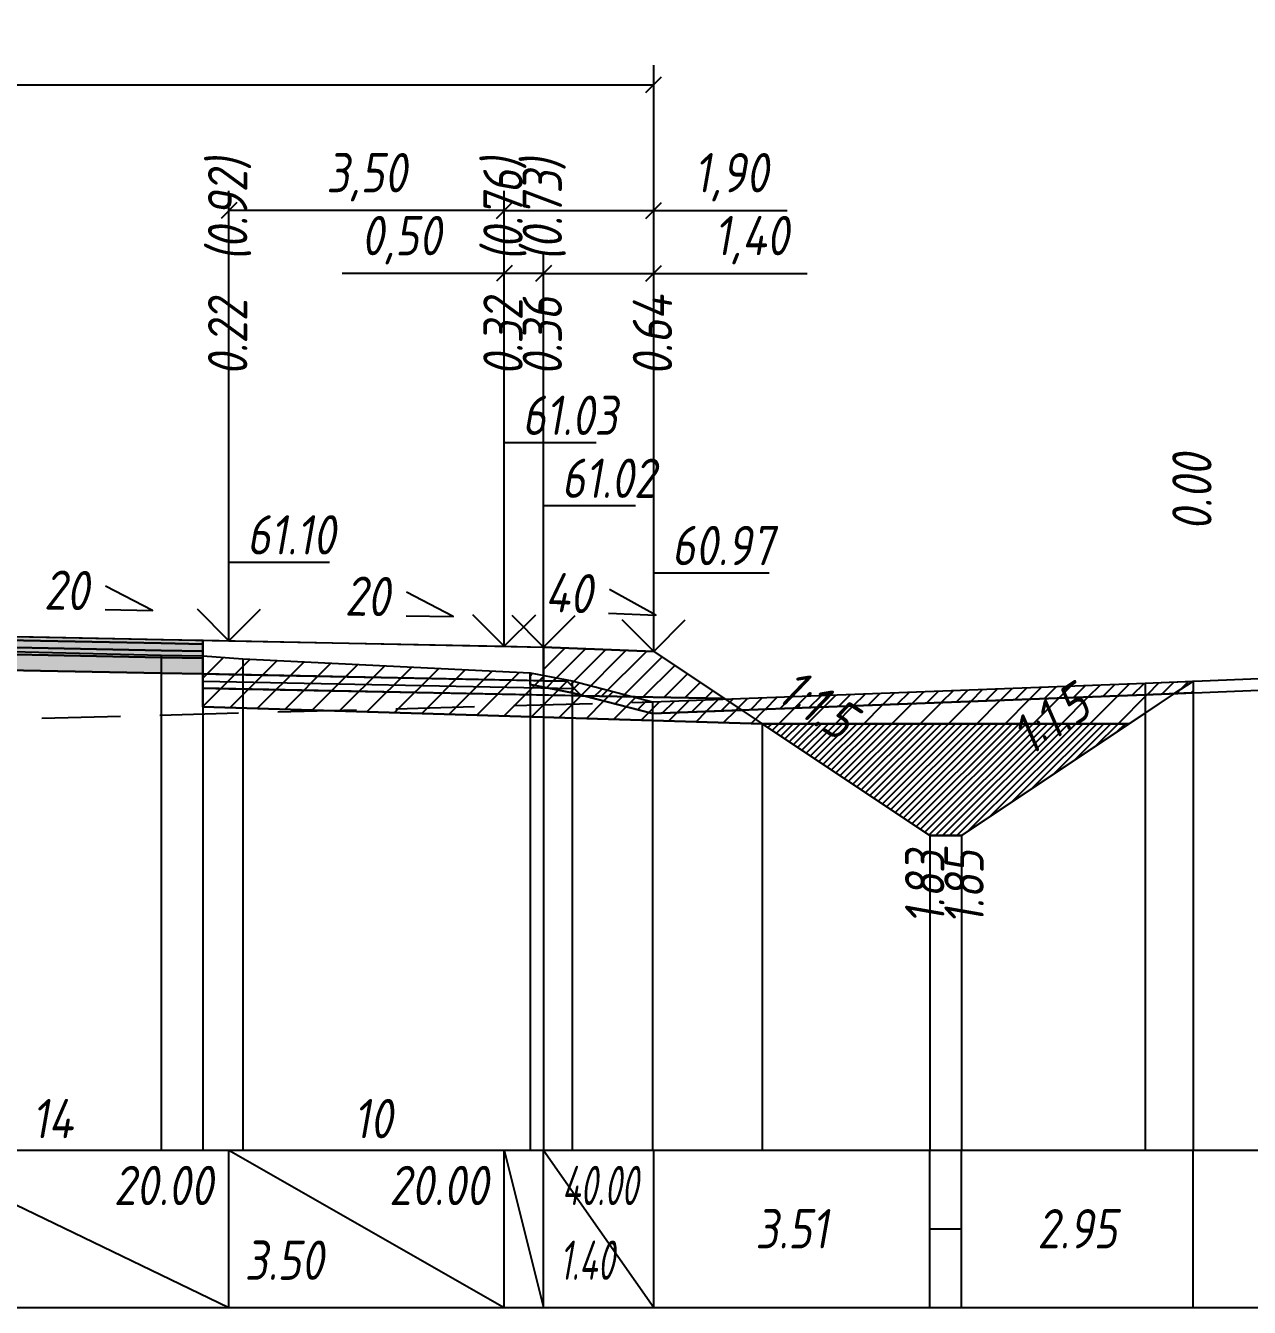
# Model space of a CAD drawing. Extents: x -717 to 1451, y -133302 to 233.
# Drawn here: x 169.6 to 247.4, y -56151 to -56069.5 of the extents above; entities that cross this region are included whole.
import ezdxf
from ezdxf.enums import TextEntityAlignment as Align

# ---------------------------------------------------------------- set-up
doc = ezdxf.new("R2010")
doc.units = 0
doc.linetypes.add('штриховая', pattern=[0.75, 0.5, -0.25])
for name, color, linetype in [('Интерполированный поперечник', 2, 'Continuous'), ('Код_514', 1, 'Continuous'), ('Контур_0', 7, 'Continuous'), ('Контур_2521', 7, 'Continuous'), ('Контур_2564', 7, 'Continuous'), ('Контур_2660', 7, 'Continuous'), ('Контур_2665', 7, 'Continuous'), ('Контур_400', 7, 'Continuous'), ('Контур_508', 7, 'Continuous'), ('Контур_512', 7, 'Continuous'), ('Контур_513', 7, 'Continuous'), ('Контур_818', 7, 'Continuous'), ('Красный поперечник', 1, 'Continuous'), ('Объём_2501', 7, 'Continuous'), ('Объём_2564', 7, 'Continuous'), ('Объём_2650', 7, 'Continuous'), ('Объём_2660', 7, 'Continuous'), ('Объём_2661', 7, 'Continuous'), ('Объём_2662', 7, 'Continuous'), ('Объём_2663', 7, 'Continuous'), ('Объём_2664', 7, 'Continuous'), ('Объём_2665', 7, 'Continuous'), ('Объём_2666', 7, 'Continuous'), ('Объём_2667', 7, 'Continuous'), ('Объём_2668', 7, 'Continuous'), ('Объём_2669', 7, 'Continuous'), ('Объём_2675', 7, 'Continuous'), ('Объём_2753', 7, 'Continuous'), ('Откосы', 7, 'Continuous'), ('Отметки покрытия', 7, 'Continuous'), ('Рабочие отметки', 7, 'Continuous'), ('Рабочие отметки доп.', 7, 'Continuous'), ('Слои выравнивания', 7, 'Continuous'), ('Таблица', 7, 'Continuous'), ('Уклоны проезжей части', 7, 'Continuous'), ('Черный поперечник', 3, 'Continuous')]:
    doc.layers.add(name, color=color, linetype=linetype)
for name, color, linetype, true_color in [('Контур_2540', 2, 'Continuous', 0xffff00), ('Контур_2560', 2, 'Continuous', 0xffff00), ('Контур_2561', 7, 'Continuous', 0xff8040), ('Контур_2562', 3, 'Continuous', 0x00ff00), ('Контур_2563', 7, 'Continuous', 0xff8000), ('Контур_2570', 7, 'Continuous', 0x80ff00), ('Контур_2725', 7, 'Continuous', 0x323232), ('Контур_2736', 4, 'Continuous', 0x00ffff), ('Контур_2737', 4, 'Continuous', 0x00ffff), ('Контур_2738', 4, 'Continuous', 0x00ffff), ('Контур_2739', 4, 'Continuous', 0x00ffff), ('Контур_2741', 4, 'Continuous', 0x00ffff), ('Контур_2742', 4, 'Continuous', 0x00ffff), ('Контур_2743', 4, 'Continuous', 0x00ffff), ('Контур_2744', 7, 'Continuous', 0xa4ffff), ('Контур_2745', 7, 'Continuous', 0xa4ffff), ('Контур_2747', 4, 'Continuous', 0x00ffff), ('Контур_2748', 4, 'Continuous', 0x00ffff), ('Контур_2749', 4, 'Continuous', 0x00ffff), ('Контур_2750', 4, 'Continuous', 0x00ffff), ('Контур_2751', 4, 'Continuous', 0x00ffff), ('Контур_2752', 4, 'Continuous', 0x00ffff), ('Контур_2760', 7, 'Continuous', 0x323232), ('Контур_2761', 7, 'Continuous', 0x323232), ('Контур_2762', 7, 'Continuous', 0x323232), ('Контур_2763', 7, 'Continuous', 0x323232), ('Контур_402', 7, 'Continuous', 0xff6464), ('Контур_703', 4, 'Continuous', 0x00ffff), ('Контур_705', 4, 'Continuous', 0x00ffff), ('Контур_707', 4, 'Continuous', 0x00ffff), ('Контур_720', 131, 'Continuous', 0xaaffff), ('Объём_2500', 7, 'Continuous', 0xc0c0c0), ('Объём_2520', 7, 'Continuous', 0x80ffff), ('Объём_2540', 2, 'Continuous', 0xffff00), ('Объём_2560', 2, 'Continuous', 0xffff00), ('Объём_2561', 7, 'Continuous', 0xff8040), ('Объём_2562', 3, 'Continuous', 0x00ff00), ('Объём_2563', 7, 'Continuous', 0xff8000), ('Объём_2570', 7, 'Continuous', 0x80ff00), ('Объём_2600', 7, 'Continuous', 0x808000), ('Объём_2620', 2, 'Continuous', 0xffff00), ('Объём_2746', 2, 'Continuous', 0xffff00)]:
    doc.layers.add(name, color=color, linetype=linetype, true_color=true_color)
doc.styles.get("Standard").update_dxf_attribs({"font": 'txt', "height": 2.5})
doc.styles.add('М', font='romand.shx', dxfattribs={"width": 0.8, "oblique": 10, "height": 2.5})
doc.dimstyles.new('ISO-25', dxfattribs={"dimtxt": 2.5, "dimasz": 2.5, "dimexe": 1.25, "dimexo": 0.625, "dimtad": 1, "dimtxsty": 'Standard', "dimcen": 2.5, "dimadec": 0, "dimazin": 0, "dimtfac": 1, "dimtmove": 0, "dimatfit": 3, "dimfxl": 1, "dimarcsym": 0})

# ---------------------------------------------------------------- blocks, each defined once
blk = doc.blocks.new('_Oblique')
at = {"color": 0, "linetype": 'ByBlock', "lineweight": -2}
blk.add_line((-0.5, -0.5), (0.5, 0.5), dxfattribs=at)
blk = doc.blocks.new('*D1346')
at = {"color": 0, "lineweight": -2, "transparency": 16777216}
for p, q in [((202.497, -56108.452), (202.497, -56084.012)), ((209.497, -56108.732), (209.497, -56084.012)), ((202.497, -56085.262), (209.497, -56085.262)), ((209.497, -56085.262), (219.263, -56085.262))]:
    blk.add_line(p, q, dxfattribs=at)
at = {"layer": 'Defpoints', "color": 0, "transparency": 16777216}
for p in [(209.497, -56085.262), (202.497, -56109.077), (209.497, -56109.357)]:
    blk.add_point(p, dxfattribs=at)
at = {"color": 0, "lineweight": -2, "transparency": 16777216, "rotation": 180}
blk.add_blockref('_Oblique', (202.497, -56085.262), dxfattribs=at)
at = {"color": 0, "lineweight": -2, "transparency": 16777216}
blk.add_blockref('_Oblique', (209.497, -56085.262), dxfattribs=at)
at = {"color": 0, "transparency": 16777216, "insert": (215.723, -56083.149), "char_height": 2.5, "width": 8.75, "attachment_point": 5, "style": 'М'}
blk.add_mtext('1,40', dxfattribs=at)
blk = doc.blocks.new('*D1348')
at = {"color": 0, "lineweight": -2, "transparency": 16777216}
for p, q in [((199.997, -56108.402), (199.997, -56084.012)), ((202.497, -56108.452), (202.497, -56084.012)), ((199.997, -56085.262), (189.703, -56085.262)), ((202.497, -56085.262), (199.997, -56085.262))]:
    blk.add_line(p, q, dxfattribs=at)
at = {"layer": 'Defpoints', "color": 0, "transparency": 16777216}
for p in [(202.497, -56085.262), (199.997, -56109.027), (202.497, -56109.077)]:
    blk.add_point(p, dxfattribs=at)
at = {"color": 0, "lineweight": -2, "transparency": 16777216, "rotation": 180}
blk.add_blockref('_Oblique', (199.997, -56085.262), dxfattribs=at)
at = {"color": 0, "lineweight": -2, "transparency": 16777216}
blk.add_blockref('_Oblique', (202.497, -56085.262), dxfattribs=at)
at = {"color": 0, "transparency": 16777216, "insert": (193.464, -56083.149), "char_height": 2.5, "width": 9.16667, "attachment_point": 5, "style": 'М'}
blk.add_mtext('0,50', dxfattribs=at)
blk = doc.blocks.new('*D1350')
at = {"color": 0, "lineweight": -2, "transparency": 16777216}
for p, q in [((182.497, -56108.052), (182.497, -56080.012)), ((199.997, -56108.402), (199.997, -56080.012)), ((199.997, -56081.262), (182.497, -56081.262))]:
    blk.add_line(p, q, dxfattribs=at)
at = {"layer": 'Defpoints', "color": 0, "transparency": 16777216}
for p in [(182.497, -56081.262), (182.497, -56108.677), (199.997, -56109.027)]:
    blk.add_point(p, dxfattribs=at)
at = {"color": 0, "lineweight": -2, "transparency": 16777216, "rotation": 180}
blk.add_blockref('_Oblique', (182.497, -56081.262), dxfattribs=at)
at = {"color": 0, "lineweight": -2, "transparency": 16777216}
blk.add_blockref('_Oblique', (199.997, -56081.262), dxfattribs=at)
at = {"color": 0, "transparency": 16777216, "insert": (191.247, -56079.149), "char_height": 2.5, "width": 9.58333, "attachment_point": 5, "style": 'М'}
blk.add_mtext('3,50', dxfattribs=at)
blk = doc.blocks.new('*D1351')
at = {"color": 0, "lineweight": -2, "transparency": 16777216}
for p, q in [((199.997, -56108.402), (199.997, -56080.012)), ((209.497, -56108.732), (209.497, -56080.012)), ((199.997, -56081.262), (209.497, -56081.262)), ((209.497, -56081.262), (217.975, -56081.262))]:
    blk.add_line(p, q, dxfattribs=at)
at = {"layer": 'Defpoints', "color": 0, "transparency": 16777216}
for p in [(199.997, -56081.262), (199.997, -56109.027), (209.497, -56109.357)]:
    blk.add_point(p, dxfattribs=at)
at = {"color": 0, "lineweight": -2, "transparency": 16777216, "rotation": 180}
blk.add_blockref('_Oblique', (199.997, -56081.262), dxfattribs=at)
at = {"color": 0, "lineweight": -2, "transparency": 16777216}
blk.add_blockref('_Oblique', (209.497, -56081.262), dxfattribs=at)
at = {"color": 0, "transparency": 16777216, "insert": (214.435, -56079.149), "char_height": 2.5, "width": 8.75, "attachment_point": 5, "style": 'М'}
blk.add_mtext('1,90', dxfattribs=at)
blk = doc.blocks.new('*D1353')
at = {"color": 0, "lineweight": -2, "transparency": 16777216}
for p, q in [((113.997, -56108.732), (113.997, -56072.012)), ((209.497, -56108.732), (209.497, -56072.012)), ((113.997, -56073.262), (209.497, -56073.262))]:
    blk.add_line(p, q, dxfattribs=at)
at = {"layer": 'Defpoints', "color": 0, "transparency": 16777216}
for p in [(209.497, -56073.262), (113.997, -56109.357), (209.497, -56109.357)]:
    blk.add_point(p, dxfattribs=at)
at = {"color": 0, "lineweight": -2, "transparency": 16777216, "rotation": 180}
blk.add_blockref('_Oblique', (113.997, -56073.262), dxfattribs=at)
at = {"color": 0, "lineweight": -2, "transparency": 16777216}
blk.add_blockref('_Oblique', (209.497, -56073.262), dxfattribs=at)
at = {"color": 0, "transparency": 16777216, "insert": (161.747, -56071.149), "char_height": 2.5, "width": 10.41667, "attachment_point": 5, "style": 'М'}
blk.add_mtext('19,10', dxfattribs=at)

msp = doc.modelspace()

# ---------------------------------------------------------------- hatches: boundary and pattern name
at = {"layer": 'Объём_2563'}
h = msp.add_hatch(dxfattribs=at)
h.set_pattern_fill('ANSI31', color=256, scale=0.3)
h.paths.add_polyline_path([(204.915, -56112.113), (203.997, -56111.195), (202.497, -56111.165), (202.497, -56109.015), (209.497, -56109.295), (213.997, -56112.295)])
at = {"layer": 'Объём_2570'}
h = msp.add_hatch(dxfattribs=at)
h.set_pattern_fill('ANSI31', color=256, scale=0.2)
h.paths.add_polyline_path([(243.787, -56111.929), (240.733, -56112.054), (209.427, -56113.252), (204.307, -56111.921), (201.637, -56111.406), (201.637, -56110.656), (204.307, -56111.171), (209.427, -56112.502), (240.733, -56111.304), (243.787, -56111.179)])
at = {"layer": 'Объём_2600'}
h = msp.add_hatch(dxfattribs=at)
h.set_pattern_fill('ANSI31', color=6, scale=0.4)
h.paths.add_polyline_path([(216.388, -56113.889), (180.831, -56112.822), (180.831, -56109.578), (183.38, -56109.761), (201.637, -56110.656), (201.637, -56111.406), (204.307, -56111.921), (209.427, -56113.252), (242.588, -56111.978), (239.722, -56113.889)])
h = msp.add_hatch(dxfattribs=at)
h.set_pattern_fill('HONEY', color=5, scale=0.3)
h.paths.add_polyline_path([(242.588, -56111.978), (243.787, -56111.179), (243.787, -56111.929)])
at = {"layer": 'Объём_2620'}
h = msp.add_hatch(dxfattribs=at)
h.set_pattern_fill('ANSI31', color=2, scale=0.1)
h.paths.add_polyline_path([(216.388, -56113.889), (239.722, -56113.889), (229.055, -56121), (227.055, -56121)])
at = {"layer": 'Слои выравнивания'}
for color, points in [(2, [(161.747, -56108.2), (178.202, -56108.529), (180.831, -56108.581), (180.831, -56108.831), (178.202, -56108.779), (161.747, -56108.45)]), (3, [(161.747, -56108.45), (178.202, -56108.779), (180.831, -56108.831), (180.831, -56109.281), (178.202, -56109.229), (161.747, -56108.9)]), (4, [(161.747, -56108.9), (178.202, -56109.229), (180.831, -56109.281), (180.831, -56109.731), (178.202, -56109.679), (161.747, -56109.35)]), (5, [(161.747, -56109.35), (178.202, -56109.679), (180.831, -56109.731), (180.831, -56110.731), (178.202, -56110.679), (161.747, -56110.35)])]:
    msp.add_hatch(color=color, dxfattribs=at).paths.add_polyline_path(points)

# ---------------------------------------------------------------- linework, layer by layer
at = {"layer": 'Интерполированный поперечник', "linetype": 'штриховая', "ltscale": 10, "flags": 128}
msp.add_lwpolyline([(95.645, -56115.542), (209.427, -56112.502)], dxfattribs=at)
at = {"layer": 'Код_514'}
for p, q in [((161.747, -56141), (182.497, -56151)), ((182.497, -56151), (182.497, -56141)), ((182.497, -56141), (199.997, -56151)), ((199.997, -56151), (199.997, -56141)), ((199.997, -56141), (202.497, -56151)), ((202.497, -56151), (202.497, -56141)), ((202.497, -56141), (209.497, -56151)), ((209.497, -56151), (209.497, -56141)), ((227.055, -56151), (227.055, -56141)), ((229.055, -56151), (229.055, -56141)), ((243.787, -56151), (243.787, -56141)), ((227.055, -56146), (229.055, -56146))]:
    msp.add_line(p, q, dxfattribs=at)
at = {"layer": 'Контур_0', "flags": 128}
for points in [[(180.831, -56108.581), (202.497, -56109.015), (202.497, -56111.165), (180.831, -56110.731), (180.831, -56108.581), (180.831, -56108.581)], [(209.497, -56109.295), (214.043, -56112.326), (214.043, -56112.326), (214.043, -56112.326), (214.043, -56112.326), (214.043, -56112.326), (214.043, -56112.326), (214.043, -56112.326), (214.043, -56112.326), (214.043, -56112.326), (214.043, -56112.326), (214.043, -56112.326), (214.043, -56112.326), (214.043, -56112.326), (214.043, -56112.326), (227.055, -56121)], [(209.497, -56109.295), (214.043, -56112.326), (214.043, -56112.326), (214.043, -56112.326), (214.043, -56112.326), (214.043, -56112.326), (214.043, -56112.326), (214.043, -56112.326), (214.043, -56112.326), (214.043, -56112.326), (214.043, -56112.326), (214.043, -56112.326), (214.043, -56112.326), (214.043, -56112.326), (214.043, -56112.326), (227.055, -56121), (229.055, -56121), (243.787, -56111.179), (243.787, -56111.179), (243.787, -56111.179), (243.787, -56111.179), (243.787, -56111.179), (243.787, -56111.179), (243.787, -56111.179), (243.787, -56111.179), (243.787, -56111.179), (243.787, -56111.179), (243.787, -56111.179), (243.787, -56111.179), (243.787, -56111.179)], [(182.497, -56110.765), (203.997, -56111.195), (204.915, -56112.113), (180.831, -56111.631), (180.831, -56110.731), (182.497, -56110.765), (182.497, -56110.765)], [(202.497, -56111.165), (203.997, -56111.195), (204.915, -56112.113), (213.997, -56112.295)]]:
    msp.add_lwpolyline(points, dxfattribs=at)
at = {"layer": 'Контур_2521', "color": 250, "flags": 128}
msp.add_lwpolyline([(180.831, -56111.181), (204.456, -56111.654)], dxfattribs=at)
at = {"layer": 'Контур_2540', "flags": 128}
msp.add_lwpolyline([(182.497, -56111.665), (213.997, -56112.295), (216.388, -56113.889), (180.831, -56112.822), (180.831, -56111.631), (182.497, -56111.665), (182.497, -56111.665)], dxfattribs=at)
at = {"layer": 'Контур_2560', "flags": 128}
msp.add_lwpolyline([(202.497, -56109.015), (209.497, -56109.295), (209.497, -56109.295), (209.497, -56109.295)], dxfattribs=at)
at = {"layer": 'Контур_2561', "flags": 128}
msp.add_lwpolyline([(202.497, -56109.015), (202.497, -56109.015), (209.497, -56109.295), (209.497, -56109.295), (202.497, -56109.015)], dxfattribs=at)
at = {"layer": 'Контур_2562', "flags": 128}
msp.add_lwpolyline([(209.497, -56109.295), (209.497, -56109.295), (209.497, -56109.295), (209.497, -56109.295), (209.497, -56109.295)], dxfattribs=at)
at = {"layer": 'Контур_2563', "flags": 128}
msp.add_lwpolyline([(204.915, -56112.113), (203.997, -56111.195), (202.497, -56111.165), (202.497, -56109.015), (209.497, -56109.295), (213.997, -56112.295), (204.915, -56112.113), (204.915, -56112.113)], dxfattribs=at)
at = {"layer": 'Контур_2564', "flags": 128}
msp.add_lwpolyline([(202.497, -56109.015), (209.497, -56109.295)], dxfattribs=at)
at = {"layer": 'Контур_2570', "flags": 128}
msp.add_lwpolyline([(80, -56116.278), (93.538, -56116.054), (95.645, -56116.292), (95.645, -56116.292), (112.661, -56112.453), (116.807, -56111.646), (116.807, -56110.896), (133.576, -56109.772), (136.058, -56109.609), (138.738, -56109.54), (158.585, -56109.063), (161.747, -56109.139), (178.202, -56109.532), (180.831, -56109.578), (183.38, -56109.761), (201.637, -56110.656), (201.637, -56111.406), (204.307, -56111.921), (209.427, -56113.252), (209.427, -56113.252), (240.733, -56112.054), (263.479, -56111.122), (267.862, -56111.546), (268.787, -56111.567)], dxfattribs=at)
at = {"layer": 'Контур_2660', "flags": 128}
msp.add_lwpolyline([(180.831, -56112.822), (216.388, -56113.889)], dxfattribs=at)
at = {"layer": 'Контур_2665', "flags": 128}
msp.add_lwpolyline([(209.497, -56109.295), (209.497, -56109.295)], dxfattribs=at)
at = {"layer": 'Контур_2725', "flags": 128}
msp.add_lwpolyline([(136.058, -56110.863), (138.738, -56110.81), (140.997, -56110.765), (158.585, -56110.413), (161.747, -56110.35), (178.202, -56110.679), (180.831, -56110.731)], dxfattribs=at)
at = {"layer": 'Контур_2736', "flags": 128}
for points in [[(209.497, -56109.295), (214.043, -56112.326)], [(214.043, -56112.326), (227.055, -56121)]]:
    msp.add_lwpolyline(points, dxfattribs=at)
at = {"layer": 'Контур_2737', "flags": 128}
msp.add_lwpolyline([(214.043, -56112.326), (214.043, -56112.326)], dxfattribs=at)
at = {"layer": 'Контур_2738', "flags": 128}
msp.add_lwpolyline([(214.043, -56112.326), (214.043, -56112.326)], dxfattribs=at)
at = {"layer": 'Контур_2739', "flags": 128}
msp.add_lwpolyline([(214.043, -56112.326), (214.043, -56112.326)], dxfattribs=at)
at = {"layer": 'Контур_2741', "flags": 128}
msp.add_lwpolyline([(243.787, -56111.179), (243.787, -56111.179)], dxfattribs=at)
at = {"layer": 'Контур_2742', "flags": 128}
msp.add_lwpolyline([(243.787, -56111.179), (243.787, -56111.179)], dxfattribs=at)
at = {"layer": 'Контур_2743', "flags": 128}
msp.add_lwpolyline([(243.787, -56111.179), (243.787, -56111.179)], dxfattribs=at)
at = {"layer": 'Контур_2744', "flags": 128}
msp.add_lwpolyline([(243.787, -56111.179), (243.787, -56111.179)], dxfattribs=at)
msp.add_lwpolyline([(243.787, -56111.179), (243.787, -56111.179)], dxfattribs=at)
msp.add_lwpolyline([(243.787, -56111.179), (243.787, -56111.179)], dxfattribs=at)
msp.add_lwpolyline([(243.787, -56111.179), (243.787, -56111.179)], dxfattribs=at)
msp.add_lwpolyline([(243.787, -56111.179), (243.787, -56111.179)], dxfattribs=at)
msp.add_lwpolyline([(243.787, -56111.179), (243.787, -56111.179)], dxfattribs=at)
at = {"layer": 'Контур_2745', "flags": 128}
msp.add_lwpolyline([(214.043, -56112.326), (214.043, -56112.326)], dxfattribs=at)
msp.add_lwpolyline([(214.043, -56112.326), (214.043, -56112.326)], dxfattribs=at)
msp.add_lwpolyline([(214.043, -56112.326), (214.043, -56112.326)], dxfattribs=at)
msp.add_lwpolyline([(214.043, -56112.326), (214.043, -56112.326)], dxfattribs=at)
msp.add_lwpolyline([(214.043, -56112.326), (214.043, -56112.326)], dxfattribs=at)
msp.add_lwpolyline([(214.043, -56112.326), (214.043, -56112.326)], dxfattribs=at)
at = {"layer": 'Контур_2747', "flags": 128}
msp.add_lwpolyline([(214.043, -56112.326), (214.043, -56112.326)], dxfattribs=at)
at = {"layer": 'Контур_2748', "flags": 128}
msp.add_lwpolyline([(214.043, -56112.326), (214.043, -56112.326)], dxfattribs=at)
at = {"layer": 'Контур_2749', "flags": 128}
msp.add_lwpolyline([(214.043, -56112.326), (214.043, -56112.326)], dxfattribs=at)
at = {"layer": 'Контур_2750', "flags": 128}
msp.add_lwpolyline([(243.787, -56111.179), (243.787, -56111.179)], dxfattribs=at)
at = {"layer": 'Контур_2751', "flags": 128}
msp.add_lwpolyline([(243.787, -56111.179), (243.787, -56111.179)], dxfattribs=at)
at = {"layer": 'Контур_2752', "flags": 128}
msp.add_lwpolyline([(243.787, -56111.179), (243.787, -56111.179)], dxfattribs=at)
at = {"layer": 'Контур_2760', "flags": 128}
msp.add_lwpolyline([(136.058, -56108.713), (138.738, -56108.66), (140.997, -56108.615), (158.585, -56108.263), (161.747, -56108.2), (178.202, -56108.529), (180.831, -56108.581)], dxfattribs=at)
at = {"layer": 'Контур_2761', "flags": 128}
msp.add_lwpolyline([(136.058, -56108.963), (138.738, -56108.91), (140.997, -56108.865), (158.585, -56108.513), (161.747, -56108.45), (178.202, -56108.779), (180.831, -56108.831)], dxfattribs=at)
at = {"layer": 'Контур_2762', "flags": 128}
msp.add_lwpolyline([(136.058, -56109.413), (138.738, -56109.36), (140.997, -56109.315), (158.585, -56108.963), (161.747, -56108.9), (178.202, -56109.229), (180.831, -56109.281)], dxfattribs=at)
at = {"layer": 'Контур_2763', "flags": 128}
msp.add_lwpolyline([(136.058, -56109.863), (138.738, -56109.81), (140.997, -56109.765), (158.585, -56109.413), (161.747, -56109.35), (178.202, -56109.679), (180.831, -56109.731)], dxfattribs=at)
at = {"layer": 'Контур_400', "flags": 128}
msp.add_lwpolyline([(161.747, -56108.2), (182.497, -56108.615), (199.997, -56108.965), (199.997, -56108.965), (199.997, -56108.965), (199.997, -56108.965), (199.997, -56108.965), (199.997, -56108.965), (202.497, -56109.015)], dxfattribs=at)
at = {"layer": 'Контур_402', "flags": 128}
msp.add_lwpolyline([(107.105, -56113.889), (136.058, -56113.02), (136.058, -56110.863), (161.747, -56110.35), (180.831, -56110.731), (180.831, -56112.822), (216.388, -56113.889)], dxfattribs=at)
at = {"layer": 'Контур_508', "flags": 128}
msp.add_lwpolyline([(104, -56116.318), (105, -56116.073), (105, -56115.293), (107.105, -56113.889), (136.058, -56113.02), (136.058, -56110.863), (161.747, -56110.35), (180.831, -56110.731), (180.831, -56112.822), (216.388, -56113.889), (227.055, -56121), (229.055, -56121), (243.787, -56111.179)], dxfattribs=at)
at = {"layer": 'Контур_512', "flags": 128}
msp.add_lwpolyline([(180.831, -56112.822), (216.388, -56113.889), (227.055, -56121), (229.055, -56121), (243.787, -56111.179)], dxfattribs=at)
at = {"layer": 'Контур_513', "flags": 128}
msp.add_lwpolyline([(104, -56116.318), (105, -56116.073), (105, -56115.293), (107.105, -56113.889), (136.058, -56113.02), (136.058, -56110.863), (161.747, -56110.35), (180.831, -56110.731), (180.831, -56112.822), (216.388, -56113.889), (227.055, -56121), (229.055, -56121), (243.787, -56111.179)], dxfattribs=at)
at = {"layer": 'Контур_703', "flags": 128}
msp.add_lwpolyline([(209.497, -56109.295), (214.043, -56112.326)], dxfattribs=at)
at = {"layer": 'Контур_705', "flags": 128}
msp.add_lwpolyline([(214.043, -56112.326), (214.043, -56112.326)], dxfattribs=at)
at = {"layer": 'Контур_707', "flags": 128}
msp.add_lwpolyline([(229.055, -56121), (243.787, -56111.179)], dxfattribs=at)
at = {"layer": 'Контур_720', "flags": 128}
msp.add_lwpolyline([(227.055, -56121), (229.055, -56121)], dxfattribs=at)
at = {"layer": 'Контур_818', "flags": 128}
msp.add_lwpolyline([(105, -56114.182), (112.661, -56112.453), (116.807, -56111.646), (116.807, -56110.896), (133.576, -56109.772), (136.058, -56109.609), (138.738, -56109.54), (158.585, -56109.063), (161.747, -56109.139), (178.202, -56109.532), (180.831, -56109.578), (183.38, -56109.761), (201.637, -56110.656), (201.637, -56111.406), (204.307, -56111.921), (209.427, -56113.252), (209.427, -56113.252), (240.733, -56112.054), (243.787, -56111.929)], dxfattribs=at)
at = {"layer": 'Красный поперечник'}
for p, q in [((161.747, -56108.2), (182.497, -56108.615)), ((182.497, -56108.615), (199.997, -56108.965)), ((199.997, -56108.965), (202.497, -56109.015)), ((202.497, -56109.015), (209.497, -56109.295)), ((209.497, -56109.295), (227.055, -56121)), ((229.055, -56121), (243.787, -56111.179)), ((243.787, -56111.179), (243.787, -56141)), ((180.831, -56112.822), (180.831, -56141)), ((216.388, -56113.889), (216.388, -56141)), ((227.055, -56121), (227.055, -56141)), ((227.055, -56121), (229.055, -56121)), ((229.055, -56121), (229.055, -56141))]:
    msp.add_line(p, q, dxfattribs=at)
at = {"layer": 'Объём_2500', "flags": 128}
msp.add_lwpolyline([(180.831, -56108.581), (202.497, -56109.015), (202.497, -56111.165), (180.831, -56110.731), (180.831, -56108.581), (180.831, -56108.581)], dxfattribs=at)
at = {"layer": 'Объём_2501', "flags": 128}
msp.add_lwpolyline([(161.747, -56108.2), (182.497, -56108.615), (199.997, -56108.965), (199.997, -56108.965), (199.997, -56108.965), (199.997, -56108.965), (199.997, -56108.965), (199.997, -56108.965), (202.497, -56109.015)], dxfattribs=at)
at = {"layer": 'Объём_2520', "color": 250, "flags": 128}
msp.add_lwpolyline([(182.497, -56110.765), (203.997, -56111.195), (204.915, -56112.113), (180.831, -56111.631), (180.831, -56110.731), (182.497, -56110.765), (182.497, -56110.765)], dxfattribs=at)
at = {"layer": 'Объём_2540', "flags": 128}
msp.add_lwpolyline([(182.497, -56111.665), (213.997, -56112.295), (216.388, -56113.889), (180.831, -56112.822), (180.831, -56111.631), (182.497, -56111.665), (182.497, -56111.665)], dxfattribs=at)
at = {"layer": 'Объём_2560', "flags": 128}
msp.add_lwpolyline([(202.497, -56109.015), (209.497, -56109.295), (209.497, -56109.295), (209.497, -56109.295)], dxfattribs=at)
at = {"layer": 'Объём_2561', "flags": 128}
msp.add_lwpolyline([(202.497, -56109.015), (202.497, -56109.015), (209.497, -56109.295), (209.497, -56109.295), (202.497, -56109.015)], dxfattribs=at)
at = {"layer": 'Объём_2562', "flags": 128}
msp.add_lwpolyline([(209.497, -56109.295), (209.497, -56109.295), (209.497, -56109.295), (209.497, -56109.295), (209.497, -56109.295)], dxfattribs=at)
at = {"layer": 'Объём_2563', "color": 250, "flags": 128}
msp.add_lwpolyline([(204.915, -56112.113), (203.997, -56111.195), (202.497, -56111.165), (202.497, -56109.015), (209.497, -56109.295), (213.997, -56112.295), (204.915, -56112.113), (204.915, -56112.113)], dxfattribs=at)
at = {"layer": 'Объём_2564', "flags": 128}
msp.add_lwpolyline([(202.497, -56109.015), (209.497, -56109.295)], dxfattribs=at)
at = {"layer": 'Объём_2570', "flags": 128}
msp.add_lwpolyline([(243.787, -56111.929), (240.733, -56112.054), (209.427, -56113.252), (204.307, -56111.921), (201.637, -56111.406), (201.637, -56110.656), (204.307, -56111.171), (209.427, -56112.502), (240.733, -56111.304), (243.787, -56111.179), (243.787, -56111.929), (243.787, -56111.929)], dxfattribs=at)
at = {"layer": 'Объём_2600', "color": 5, "flags": 128}
msp.add_lwpolyline([(242.588, -56111.978), (243.787, -56111.179), (243.787, -56111.929), (242.588, -56111.978), (242.588, -56111.978)], dxfattribs=at)
at = {"layer": 'Объём_2620', "flags": 128}
msp.add_lwpolyline([(216.388, -56113.889), (239.722, -56113.889), (229.055, -56121), (227.055, -56121), (216.388, -56113.889), (216.388, -56113.889)], dxfattribs=at)
at = {"layer": 'Объём_2650', "color": 6, "flags": 128}
msp.add_lwpolyline([(216.388, -56113.889), (180.831, -56112.822), (180.831, -56109.578), (183.38, -56109.761), (201.637, -56110.656), (201.637, -56111.406), (204.307, -56111.921), (209.427, -56113.252), (242.588, -56111.978), (239.722, -56113.889), (216.388, -56113.889), (216.388, -56113.889)], dxfattribs=at)
at = {"layer": 'Объём_2660', "flags": 128}
msp.add_lwpolyline([(180.831, -56112.822), (216.388, -56113.889)], dxfattribs=at)
at = {"layer": 'Объём_2661', "flags": 128}
msp.add_lwpolyline([(209.497, -56109.295), (214.043, -56112.326), (216.388, -56113.889)], dxfattribs=at)
at = {"layer": 'Объём_2662', "flags": 128}
msp.add_lwpolyline([(239.722, -56113.889), (243.787, -56111.179)], dxfattribs=at)
at = {"layer": 'Объём_2663', "flags": 128}
for points in [[(216.388, -56113.889), (227.055, -56121)], [(229.055, -56121), (239.722, -56113.889)]]:
    msp.add_lwpolyline(points, dxfattribs=at)
at = {"layer": 'Объём_2664', "flags": 128}
msp.add_lwpolyline([(227.055, -56121), (229.055, -56121)], dxfattribs=at)
at = {"layer": 'Объём_2665', "flags": 128}
msp.add_lwpolyline([(209.497, -56109.295), (209.497, -56109.295)], dxfattribs=at)
at = {"layer": 'Объём_2666', "flags": 128}
for points in [[(209.497, -56109.295), (214.043, -56112.326)], [(214.043, -56112.326), (216.388, -56113.889)]]:
    msp.add_lwpolyline(points, dxfattribs=at)
at = {"layer": 'Объём_2667', "flags": 128}
for points in [[(243.787, -56111.179), (243.787, -56111.179)], [(214.043, -56112.326), (214.043, -56112.326)]]:
    msp.add_lwpolyline(points, dxfattribs=at)
at = {"layer": 'Объём_2668', "flags": 128}
for points in [[(243.787, -56111.179), (243.787, -56111.179)], [(214.043, -56112.326), (214.043, -56112.326)]]:
    msp.add_lwpolyline(points, dxfattribs=at)
at = {"layer": 'Объём_2669', "flags": 128}
for points in [[(243.787, -56111.179), (243.787, -56111.179)], [(214.043, -56112.326), (214.043, -56112.326)]]:
    msp.add_lwpolyline(points, dxfattribs=at)
at = {"layer": 'Объём_2675', "flags": 128}
for points in [[(243.787, -56111.179), (243.787, -56111.179)], [(243.787, -56111.179), (243.787, -56111.179)], [(243.787, -56111.179), (243.787, -56111.179)], [(243.787, -56111.179), (243.787, -56111.179)], [(243.787, -56111.179), (243.787, -56111.179)], [(243.787, -56111.179), (243.787, -56111.179)], [(214.043, -56112.326), (214.043, -56112.326)], [(214.043, -56112.326), (214.043, -56112.326)], [(214.043, -56112.326), (214.043, -56112.326)], [(214.043, -56112.326), (214.043, -56112.326)], [(214.043, -56112.326), (214.043, -56112.326)], [(214.043, -56112.326), (214.043, -56112.326)]]:
    msp.add_lwpolyline(points, dxfattribs=at)
at = {"layer": 'Объём_2746', "flags": 128}
msp.add_lwpolyline([(216.388, -56113.889), (180.831, -56112.822), (180.831, -56109.578), (183.38, -56109.761), (201.637, -56110.656), (201.637, -56111.406), (204.307, -56111.921), (209.427, -56113.252), (215.107, -56113.035), (216.388, -56113.889), (216.388, -56113.889)], dxfattribs=at)
at = {"layer": 'Объём_2753', "flags": 128}
msp.add_lwpolyline([(180.831, -56108.581), (180.831, -56108.581)], dxfattribs=at)
at = {"layer": 'Откосы', "color": 1, "flags": 128}
for points in [[(174.635, -56106.64), (177.634, -56106.7), (174.665, -56105.141)], [(193.76, -56107.023), (196.759, -56107.083), (193.79, -56105.523)], [(206.63, -56106.862), (209.628, -56106.982), (206.69, -56105.363)]]:
    msp.add_lwpolyline(points, dxfattribs=at)
at = {"layer": 'Отметки покрытия', "color": 1}
for p, q in [((199.997, -56108.965), (199.997, -56096.015)), ((199.997, -56096.015), (205.847, -56096.015)), ((202.497, -56109.015), (202.497, -56100.015)), ((202.497, -56100.015), (208.347, -56100.015)), ((182.497, -56108.615), (182.497, -56103.615)), ((182.497, -56103.615), (188.897, -56103.615)), ((209.497, -56109.295), (209.497, -56104.295)), ((209.497, -56104.295), (216.847, -56104.295)), ((182.497, -56108.615), (180.497, -56106.615)), ((182.497, -56108.615), (184.497, -56106.615)), ((199.997, -56108.965), (197.997, -56106.965)), ((199.997, -56108.965), (201.997, -56106.965)), ((202.497, -56109.015), (200.497, -56107.015)), ((202.497, -56109.015), (204.497, -56107.015)), ((209.497, -56109.295), (207.497, -56107.295)), ((209.497, -56109.295), (211.497, -56107.295))]:
    msp.add_line(p, q, dxfattribs=at)
at = {"layer": 'Слои выравнивания'}
for p, q in [((180.831, -56108.581), (180.831, -56141)), ((202.497, -56109.015), (202.497, -56141))]:
    msp.add_line(p, q, dxfattribs=at)
at = {"layer": 'Слои выравнивания', "color": 2, "flags": 128}
msp.add_lwpolyline([(161.747, -56108.2), (178.202, -56108.529), (180.831, -56108.581), (180.831, -56108.831), (178.202, -56108.779), (161.747, -56108.45)], close=True, dxfattribs=at)
at = {"layer": 'Слои выравнивания', "color": 3, "flags": 128}
msp.add_lwpolyline([(161.747, -56108.45), (178.202, -56108.779), (180.831, -56108.831), (180.831, -56109.281), (178.202, -56109.229), (161.747, -56108.9)], close=True, dxfattribs=at)
at = {"layer": 'Слои выравнивания', "color": 4, "flags": 128}
msp.add_lwpolyline([(161.747, -56108.9), (178.202, -56109.229), (180.831, -56109.281), (180.831, -56109.731), (178.202, -56109.679), (161.747, -56109.35)], close=True, dxfattribs=at)
at = {"layer": 'Слои выравнивания', "color": 5, "flags": 128}
msp.add_lwpolyline([(161.747, -56109.35), (178.202, -56109.679), (180.831, -56109.731), (180.831, -56110.731), (178.202, -56110.679), (161.747, -56110.35)], close=True, dxfattribs=at)
at = {"layer": 'Таблица'}
for p, q in [((80, -56141), (268.787, -56141)), ((80, -56151), (268.787, -56151))]:
    msp.add_line(p, q, dxfattribs=at)
at = {"layer": 'Черный поперечник', "color": 7}
for p, q in [((178.202, -56109.532), (178.202, -56141)), ((180.831, -56109.578), (180.831, -56141)), ((183.38, -56109.761), (183.38, -56141)), ((201.637, -56110.656), (201.637, -56141)), ((204.307, -56111.171), (204.307, -56141)), ((240.733, -56111.304), (240.733, -56141)), ((209.427, -56112.502), (209.427, -56141))]:
    msp.add_line(p, q, dxfattribs=at)
at = {"layer": 'Черный поперечник', "flags": 128}
msp.add_lwpolyline([(80, -56115.528), (93.538, -56115.304), (95.645, -56115.542), (112.661, -56111.703), (116.807, -56110.896), (133.576, -56109.772), (136.058, -56109.609), (138.738, -56109.54), (158.585, -56109.063), (161.747, -56109.139), (178.202, -56109.532), (180.831, -56109.578), (183.38, -56109.761), (201.637, -56110.656), (204.307, -56111.171), (209.427, -56112.502), (240.733, -56111.304), (263.479, -56110.372), (267.862, -56110.796), (268.787, -56110.817)], dxfattribs=at)

# ---------------------------------------------------------------- texts
at = {"layer": 'Код_514', "style": 'М', "oblique": 10}
for s, width, p in [('20.00', 0.8, (181.497, -56142)), ('20.00', 0.8, (198.997, -56142)), ('40.00', 0.6, (208.497, -56142))]:
    msp.add_text(s, height=2.5, dxfattribs=dict(at, width=width)).set_placement(p, align=Align.TOP_RIGHT)
at = {"layer": 'Код_514', "style": 'М', "oblique": 10, "width": 0.8}
for s, p in [('3.51', (218.276, -56146)), ('2.95', (236.421, -56146))]:
    msp.add_text(s, height=2.5, dxfattribs=at).set_placement(p, align=Align.MIDDLE_CENTER)
at = {"layer": 'Код_514', "style": 'М', "oblique": 10}
for s, width, p in [('3.50', 0.8, (183.497, -56150)), ('1.40', 0.6, (203.497, -56150))]:
    msp.add_text(s, height=2.5, dxfattribs=dict(at, width=width)).set_placement(p, align=Align.BOTTOM_LEFT)
at = {"layer": 'Отметки покрытия', "color": 1, "style": 'М', "oblique": 10, "width": 0.8}
for s, p in [('61.03', (201.138, -56096.283)), ('61.02', (203.638, -56100.283)), ('61.10', (183.638, -56103.883)), ('60.97', (210.638, -56104.563))]:
    msp.add_text(s, height=2.5, dxfattribs=at).set_placement(p, align=Align.BOTTOM_LEFT)
at = {"layer": 'Рабочие отметки', "color": 1, "style": 'М', "oblique": 10, "width": 0.8}
for s, p in [('0.22', (182.419, -56091.765)), ('0.32', (199.919, -56091.765)), ('0.36', (202.419, -56091.765)), ('0.64', (209.419, -56091.765)), ('0.00', (243.709, -56101.609))]:
    msp.add_text(s, height=2.5, rotation=90, dxfattribs=at).set_placement(p, align=Align.MIDDLE_LEFT)
for s, p in [('1.83', (226.727, -56121.931)), ('1.85', (229.227, -56121.931))]:
    msp.add_text(s, height=2.5, rotation=90, dxfattribs=at).set_placement(p, align=Align.MIDDLE_RIGHT)
at = {"layer": 'Рабочие отметки доп.', "color": 1, "style": 'М', "oblique": 10, "width": 0.8}
for s, p in [('(0.92)', (182.419, -56084.465)), ('(0.76)', (199.919, -56084.465)), ('(0.73)', (202.419, -56084.465))]:
    msp.add_text(s, height=2.5, rotation=90, dxfattribs=at).set_placement(p, align=Align.MIDDLE_LEFT)
at = {"layer": 'Слои выравнивания', "style": 'М', "oblique": 10, "width": 0.8}
for s, p in [('14', (171.289, -56141)), ('10', (191.664, -56141))]:
    msp.add_text(s, height=2.5, dxfattribs=at).set_placement(p, align=Align.BOTTOM_CENTER)
at = {"layer": 'Уклоны проезжей части', "color": 1, "style": 'М', "oblique": 10, "width": 0.8}
for s, rotation, p in [('20', 358.85423, (172.142, -56107.407)), ('40', 357.70938, (204.039, -56107.578)), ('20', 358.85423, (191.267, -56107.79)), ('1:1.5', 326.30994, (218.831, -56114.315)), ('1:1.5', 33.69007, (235.866, -56115.257))]:
    msp.add_text(s, height=2.5, rotation=rotation, dxfattribs=at).set_placement(p, align=Align.BOTTOM_CENTER)

# ---------------------------------------------------------------- dimensions: what is measured, and where the dimension line sits
at = {"color": 5}
dim = msp.add_linear_dim(base=(209.497, -56073.262), p1=(113.997, -56109.357), p2=(209.497, -56109.357), angle=180, dimstyle='ISO-25', override={"dimasz": 1, "dimlfac": 0.2, "dimzin": 0, "dimtxsty": 'М', "dimblk1": 'Oblique', "dimblk2": 'Oblique', "dimsah": 1}, dxfattribs=at)
dim.commit()
dim.dimension.update_dxf_attribs({"geometry": '*D1353', "text_midpoint": (161.747, -56071.149)})
dim = msp.add_linear_dim(base=(182.497, -56081.262), p1=(199.997, -56109.027), p2=(182.497, -56108.677), dimstyle='ISO-25', override={"dimasz": 1, "dimlfac": 0.2, "dimzin": 0, "dimtxsty": 'М', "dimblk1": 'Oblique', "dimblk2": 'Oblique', "dimsah": 1}, dxfattribs=at)
dim.commit()
dim.dimension.update_dxf_attribs({"geometry": '*D1350', "text_midpoint": (191.247, -56079.149)})
dim = msp.add_linear_dim(base=(199.997, -56081.262), p1=(209.497, -56109.357), p2=(199.997, -56109.027), dimstyle='ISO-25', override={"dimasz": 1, "dimlfac": 0.2, "dimzin": 0, "dimtxsty": 'М', "dimblk1": 'Oblique', "dimblk2": 'Oblique', "dimsah": 1}, dxfattribs=at)
dim.commit()
dim.dimension.update_dxf_attribs({"geometry": '*D1351', "text_midpoint": (214.435, -56081.262), "dimtype": 160})
for base, p1, p2, picture, middle in [((202.497, -56085.262), (199.997, -56109.027), (202.497, -56109.077), '*D1348', (193.464, -56085.262)), ((209.497, -56085.262), (202.497, -56109.077), (209.497, -56109.357), '*D1346', (215.723, -56085.262))]:
    dim = msp.add_linear_dim(base=base, p1=p1, p2=p2, angle=180, dimstyle='ISO-25', override={"dimasz": 1, "dimlfac": 0.2, "dimzin": 0, "dimtxsty": 'М', "dimblk1": 'Oblique', "dimblk2": 'Oblique', "dimsah": 1}, dxfattribs=at)
    dim.commit()
    dim.dimension.update_dxf_attribs({"geometry": picture, "text_midpoint": middle, "dimtype": 160})

doc.saveas('drawing.dxf')
